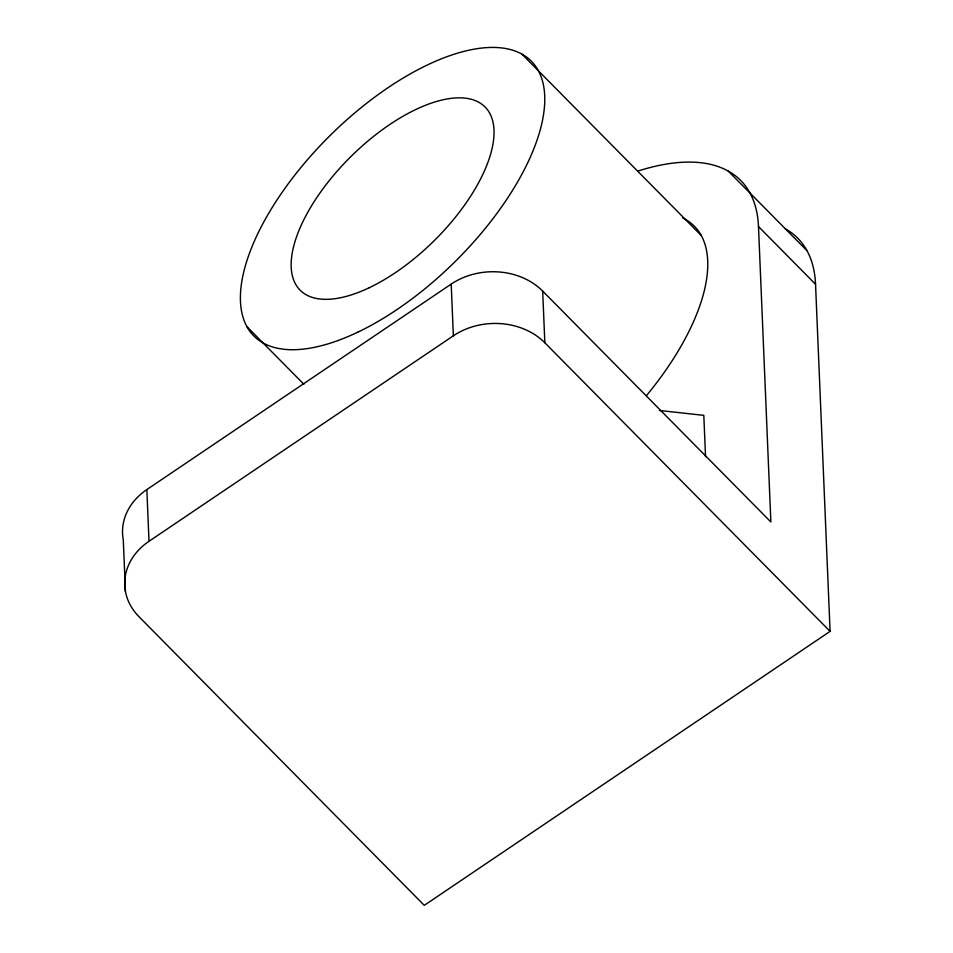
<?xml version="1.0" encoding="UTF-8"?>
<svg xmlns="http://www.w3.org/2000/svg" width="953" height="953" viewBox="0 0 953 953"><rect width="100%" height="100%" fill="white"/><g stroke="black" fill="none" stroke-linecap="round" stroke-linejoin="round"><path stroke-width="1.43" d="M125.451 591.551L123.282 539.851A65.09 53.571 -2.4 0 1 146.845 489.58L451.198 284.101A65.09 53.571 -2.4 0 1 542.674 291.082L770.87 521.958L758.493 226.552A260.336 118.375 -44.7 0 0 638.486 170.897M149.013 541.28L453.366 335.801A65.09 53.571 -2.4 0 1 544.842 342.782L830.087 631.374L424.276 905.35L139.031 616.758A65.09 53.571 -2.4 0 1 149.013 541.28L146.845 489.58M659.428 410.481L703.814 415.353L705.542 456.713M728.211 171.052L807.024 250.71M758.493 226.552L815.542 284.28L830.087 631.374M522.053 54.261L701.384 235.629M246.803 326.534L303.864 384.226M542.674 291.082L544.842 342.782M451.198 284.101L453.366 335.801M785.26 228.78A260.336 118.375 -44.7 0 1 815.542 284.28M682.693 217.951A195.258 88.784 -44.7 0 1 646.337 395.769M369.323 287.687A130.168 59.193 -44.7 0 0 489.782 113.359A130.168 59.193 -44.7 0 0 318.659 194.841A130.168 59.193 -44.7 0 0 369.323 287.687M357.685 332.228A195.258 88.784 -44.7 0 0 538.385 70.725A195.258 88.784 -44.7 0 0 281.695 192.947A195.258 88.784 -44.7 0 0 357.685 332.228"/></g></svg>
